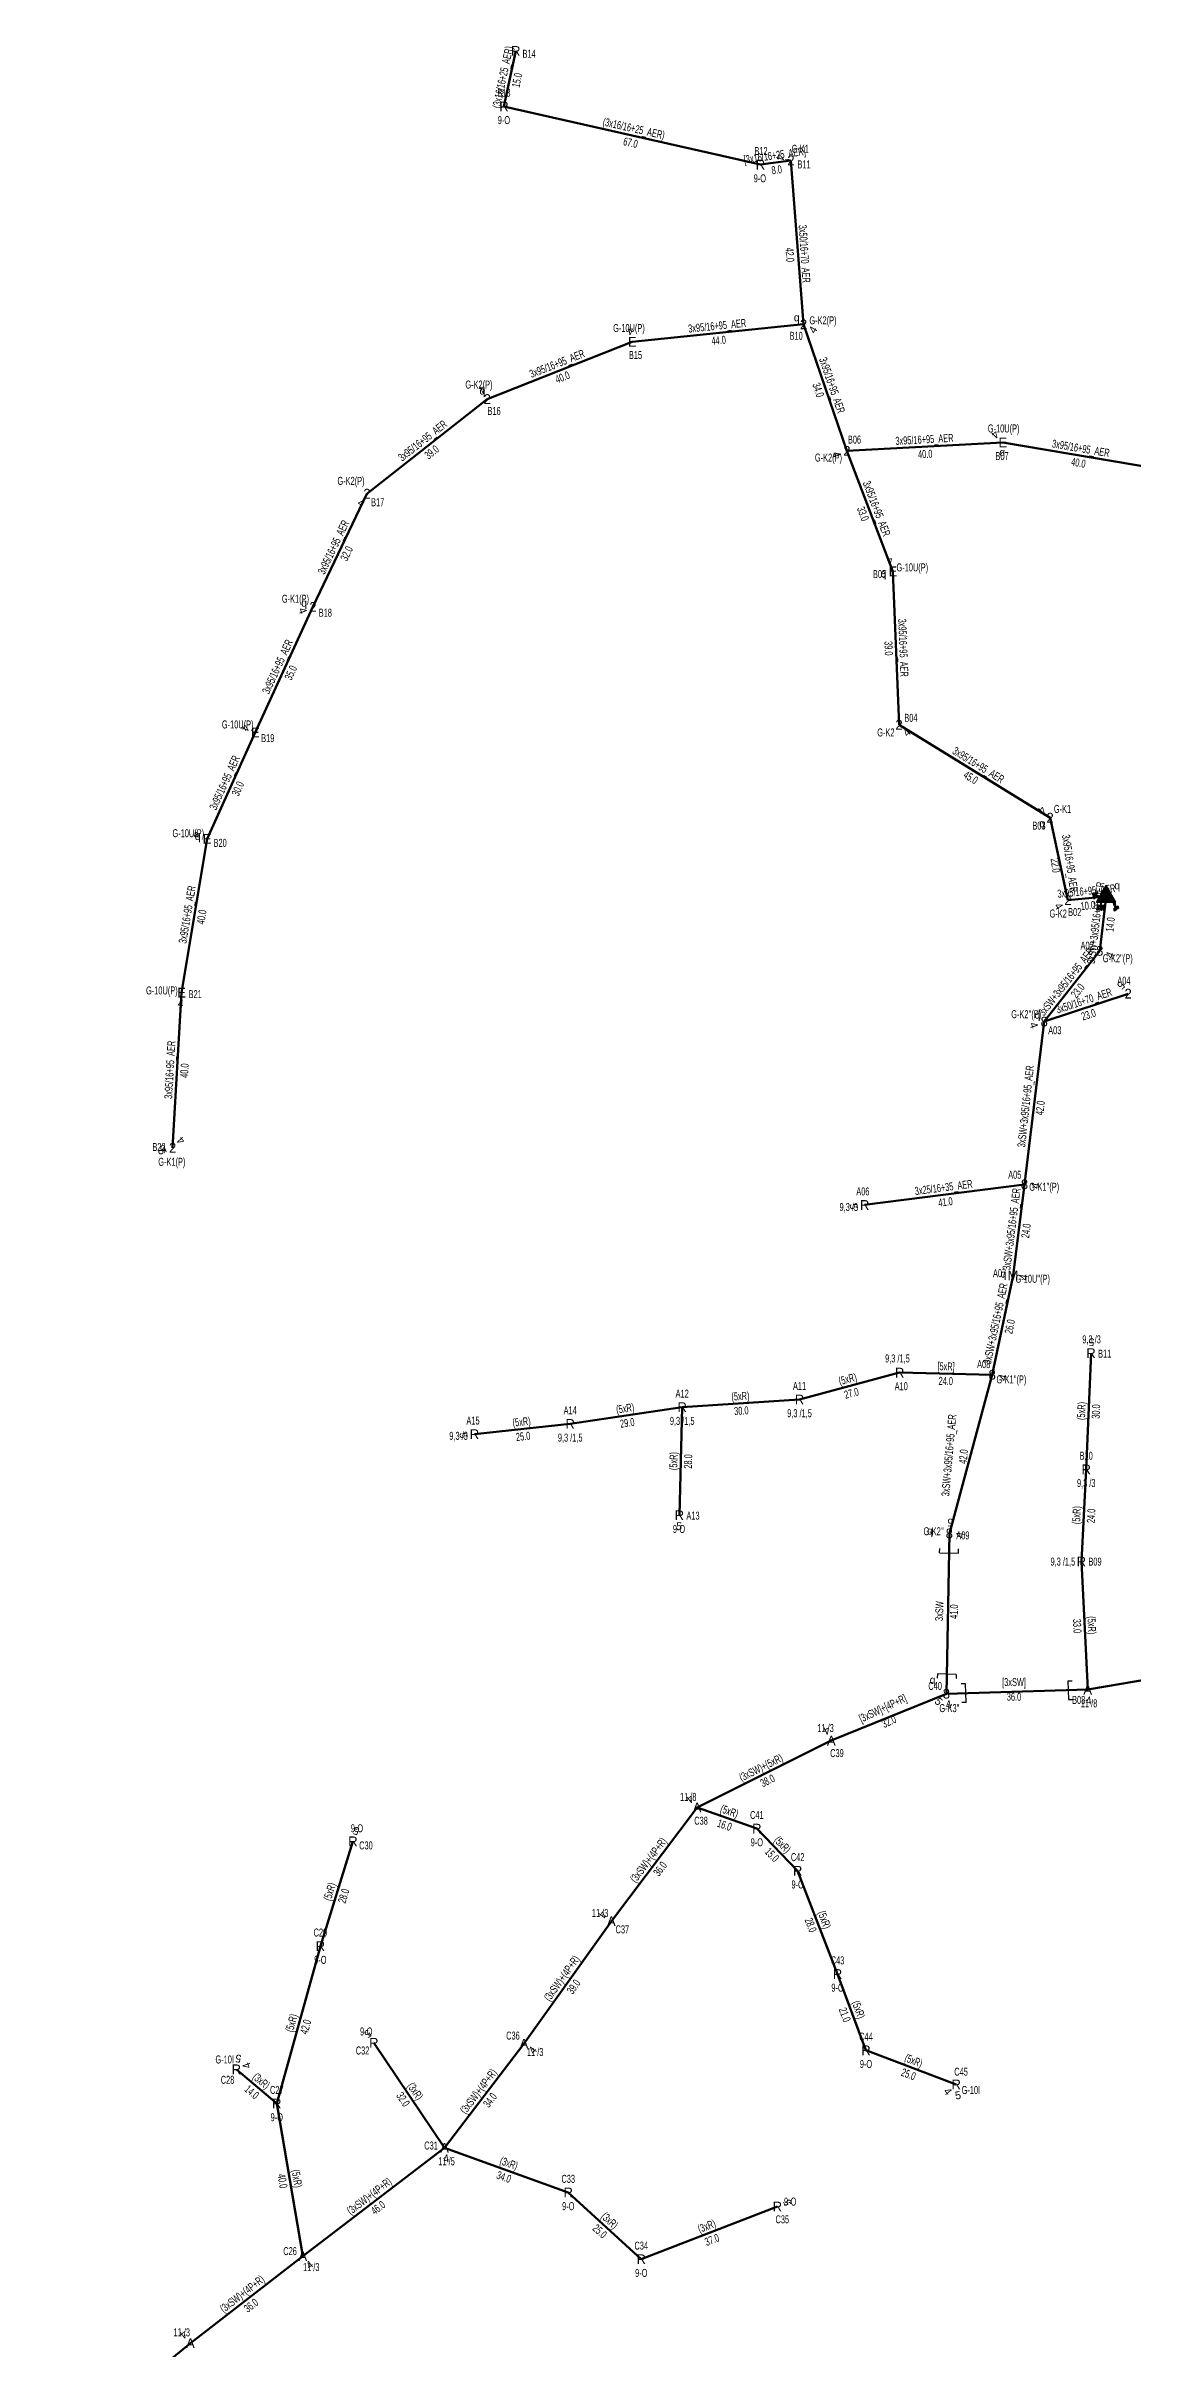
# Model space of a CAD drawing. Header units: millimetres. Extents: x 367507 to 373457, y 4068694 to 4074327.
# Drawn here: x 368023 to 368302, y 4070994 to 4071584 of the extents above; entities that cross this region are included whole.
import ezdxf
from ezdxf.enums import TextEntityAlignment as Align

# ---------------------------------------------------------------- set-up
doc = ezdxf.new("R2010")
doc.units = ezdxf.units.MM
for name, color, linetype, lineweight in [('DIREK_AG_MEVCUT', 120, 'Continuous', 25), ('DIREK_AG_YENI', 108, 'Continuous', 25), ('DIREK_OG_MEVCUT', 16, 'Continuous', 25), ('DIREK_OG_YENI', 10, 'Continuous', 25), ('HAT_AG_HAVAI_BYSK', 3, 'Continuous', 50), ('HAT_AG_HAVAI_MEVCUT', 126, 'Continuous', 50), ('HAT_AG_HAVAI_YENI', 3, 'Continuous', 50), ('HAT_OG_HAVAI_BYSK', 1, 'Continuous', 70), ('HAT_OG_HAVAI_MEVCUT', 48, 'Continuous', 70), ('HAT_OG_HAVAI_YENI', 1, 'Continuous', 70), ('TRAFO_TADILAT_BYSK', 5, 'Continuous', 30), ('TRAFO_YENI', 5, 'Continuous', 30)]:
    doc.layers.add(name, color=color, linetype=linetype, lineweight=lineweight)
doc.layers.add('NIA_AG', color=5, linetype='Continuous')
doc.styles.add('Direk', font='B_CAD')
doc.styles.get("Standard").update_dxf_attribs({"font": 'Arial'})

# ---------------------------------------------------------------- blocks, each defined once
blk = doc.blocks.new('AG_NIA', base_point=(-64.4296, 129.8924))
at = {"layer": 'NIA_AG'}
for p, q in [((-64.429604, 132.292432), (-65.529604, 132.292432)), ((-64.429604, 127.492432), (-64.429604, 132.292432)), ((-64.429604, 127.492432), (-65.529604, 127.492432))]:
    blk.add_line(p, q, dxfattribs=at)
blk = doc.blocks.new('YENI_DIREK')
h = blk.add_hatch(color=32)
h.paths.add_polyline_path([(-3.28, -0.5), (-3.07, -0.63), (-2.64, 0.1), (-1.87, -0.35), (-1.77, -0.17), (-2.54, 0.28), (-2.11, 1.01), (-2.33, 1.14)])
h.paths.add_polyline_path([(-3.42, -0.17), (-3.29, -0.25), (-2.57, 0.98), (-2.7, 1.06)])
h.paths.add_polyline_path([(-3.5, 0.29), (-3.37, 0.22), (-3.01, 0.82), (-3.14, 0.9)])
h.paths.add_polyline_path([(-3.41, 0.73), (-3.54, 0.81), (-3.62, 0.68), (-3.49, 0.61)])
h.paths.add_polyline_path([(-1.26, -1.44), (-1.46, -1.44), (-1.47, -2.34), (-2.22, -2.34), (-2.48, -3.47), (-2.38, -3.47), (-2.17, -2.54), (-1.87, -2.54), (-2.08, -3.47), (-1.98, -3.47), (-1.77, -2.54), (-1.47, -2.54), (-1.68, -3.48), (-1.58, -3.48), (-1.37, -2.54), (-1.07, -2.54), (-1.28, -3.48), (-1.18, -3.48), (-0.97, -2.54), (-0.67, -2.55), (-0.88, -3.48), (-0.78, -3.48), (-0.52, -2.35), (-1.27, -2.34)])
at = {"layer": 'TRAFO_YENI'}
for points in [[(2.31, -1.57), (2.08, -1.92), (2.04, -1.44), (1.9, -1.44), (1.98, -2.32), (2.21, -1.96), (2.27, -2.67), (2.06, -2.67), (2.36, -2.87), (2.36, -2.86), (2.6, -2.49), (2.41, -2.63)], [(2.31, -1.57), (2.08, -1.92), (2.04, -1.44), (1.9, -1.44), (1.98, -2.32), (2.21, -1.96), (2.27, -2.67), (2.06, -2.67), (2.36, -2.87), (1.94, -3.19), (2.16, -3.79), (2.22, -3.74), (2.04, -3.26), (2.22, -3.13), (2.4, -3.6), (2.46, -3.56), (2.28, -3.08), (2.46, -2.94), (2.64, -3.42), (2.69, -3.38), (2.51, -2.9), (2.69, -2.76), (2.87, -3.24), (2.93, -3.2), (2.75, -2.72), (2.93, -2.58), (3.11, -3.06), (3.17, -3.01), (2.95, -2.42), (2.36, -2.86), (2.6, -2.49), (2.41, -2.63)], [(2.93, -2.58), (3.11, -3.06), (3.17, -3.01), (2.95, -2.42), (2.36, -2.86), (2.6, -2.49), (2.41, -2.63), (2.31, -1.57), (2.08, -1.92), (2.04, -1.44), (1.9, -1.44), (1.98, -2.32), (2.21, -1.96), (2.27, -2.67), (2.06, -2.67), (2.36, -2.87), (1.94, -3.19), (2.16, -3.79), (2.22, -3.74), (2.04, -3.26), (2.22, -3.13), (2.4, -3.6), (2.46, -3.56), (2.28, -3.08), (2.46, -2.94), (2.64, -3.42), (2.69, -3.38), (2.51, -2.9), (2.69, -2.76), (2.87, -3.24), (2.93, -3.2), (2.75, -2.72)]]:
    blk.add_hatch(color=32, dxfattribs=at).paths.add_polyline_path(points)
at = {"layer": 'TRAFO_TADILAT_BYSK', "color": 32, "flags": 128}
for points in [[(-3.49, 0.61), (-3.41, 0.73), (-3.54, 0.81), (-3.62, 0.68), (-3.49, 0.61)], [(-3.37, 0.22), (-3.01, 0.82), (-3.14, 0.9), (-3.5, 0.29), (-3.37, 0.22)], [(-3.29, -0.25), (-2.57, 0.98), (-2.7, 1.06), (-3.42, -0.17), (-3.29, -0.25)], [(-1.77, -0.17), (-2.54, 0.28), (-2.11, 1.01), (-2.33, 1.14), (-3.28, -0.5), (-3.07, -0.63), (-2.64, 0.1), (-1.87, -0.35), (-1.77, -0.17)], [(-1.26, -1.44), (-1.46, -1.44), (-1.47, -2.34), (-2.22, -2.34), (-2.48, -3.47), (-2.38, -3.47), (-2.17, -2.54), (-1.87, -2.54), (-2.08, -3.47), (-1.98, -3.47), (-1.77, -2.54), (-1.47, -2.54), (-1.68, -3.48), (-1.58, -3.48), (-1.37, -2.54), (-1.07, -2.54), (-1.28, -3.48), (-1.18, -3.48), (-0.97, -2.54), (-0.67, -2.55), (-0.88, -3.48), (-0.78, -3.48), (-0.52, -2.35), (-1.27, -2.34), (-1.26, -1.44)]]:
    blk.add_lwpolyline(points, dxfattribs=at)
at = {"layer": 'TRAFO_YENI', "linetype": 'Continuous'}
for p, q in [((-2.5, -1.44), (0, 2.89)), ((2.5, -1.44), (0, 2.89)), ((-2.5, -1.44), (2.5, -1.44))]:
    blk.add_line(p, q, dxfattribs=at)
at = {"layer": 'TRAFO_YENI', "color": 32, "flags": 128}
blk.add_lwpolyline([(1.9, -1.44), (2.04, -1.44), (2.08, -1.92), (2.31, -1.57), (2.41, -2.63), (2.6, -2.49), (2.36, -2.86), (2.95, -2.42), (3.17, -3.01), (3.11, -3.06), (2.93, -2.58), (2.75, -2.72), (2.93, -3.2), (2.87, -3.24), (2.69, -2.76), (2.51, -2.9), (2.69, -3.38), (2.64, -3.42), (2.46, -2.94), (2.28, -3.08), (2.46, -3.56), (2.4, -3.6), (2.22, -3.13), (2.04, -3.26), (2.22, -3.74), (2.16, -3.79), (1.94, -3.19), (2.36, -2.87), (2.06, -2.67), (2.27, -2.67), (2.21, -1.96), (1.98, -2.32), (1.9, -1.44)], dxfattribs=at)
at = {"layer": 'TRAFO_YENI', "linetype": 'Continuous'}
for points in [[(-2.5, -1.44), (0, -1.44), (0, 2.89)], [(0, -1.44), (0, 2.89), (2.5, -1.44)]]:
    blk.add_solid(points, dxfattribs=at)

msp = doc.modelspace()

# ---------------------------------------------------------------- linework, layer by layer
at = {"layer": 'HAT_AG_HAVAI_BYSK'}
for p, q in [((368206.45, 4071553.47), (368214.267658, 4071554.574508)), ((368242.12, 4071243.96), (368265.851, 4071243.404))]:
    msp.add_line(p, q, dxfattribs=at)
at = {"layer": 'HAT_AG_HAVAI_MEVCUT'}
for p, q in [((368140.71, 4071568.39), (368143.74, 4071582.61)), ((368206.45, 4071553.47), (368140.71, 4071568.39)), ((368289.95, 4071219.17), (368291.18, 4071248.96)), ((368216.47, 4071237.06), (368242.12, 4071243.96)), ((368157.69, 4071230.81), (368186.39, 4071235.09)), ((368185.67, 4071207.41), (368186.39, 4071235.09)), ((368216.47, 4071237.06), (368186.39, 4071235.09)), ((368157.69, 4071230.81), (368133.15, 4071228.2)), ((368289.95, 4071219.17), (368288.7, 4071195.54)), ((368290.33, 4071162.73), (368288.7, 4071195.54)), ((368190.22, 4071132.51), (368205.53, 4071127.12)), ((368205.53, 4071127.12), (368215.99, 4071116.32)), ((368093.66, 4071097), (368102, 4071123.86)), ((368215.99, 4071116.32), (368226.21, 4071089.87)), ((368093.66, 4071097), (368082.49, 4071056.67)), ((368226.21, 4071089.87), (368233.5, 4071070.32)), ((368125.48, 4071045.36), (368107.38, 4071072.23)), ((368256.63, 4071061.57), (368233.5, 4071070.32)), ((368072.13, 4071065.44), (368082.49, 4071056.67)), ((368089.15, 4071017.6), (368082.49, 4071056.67)), ((368125.48, 4071045.36), (368157.19, 4071033.89)), ((368157.19, 4071033.89), (368175.91, 4071016.78)), ((368210.79, 4071030.28), (368175.91, 4071016.78))]:
    msp.add_line(p, q, dxfattribs=at)
at = {"layer": 'HAT_AG_HAVAI_YENI'}
for p, q in [((368217.503229, 4071512.560286), (368214.267658, 4071554.574508)), ((368217.503229, 4071512.560286), (368173.602, 4071508.105)), ((368228.595, 4071480.123), (368217.503229, 4071512.560286)), ((368173.602, 4071508.105), (368136.436784, 4071493.401639)), ((368105.609866, 4071469.162554), (368136.436784, 4071493.401639)), ((368228.595, 4071480.123), (368268.575, 4071482.299)), ((368268.575, 4071482.299), (368307.957, 4071475.598)), ((368240.403, 4071449.261), (368228.595, 4071480.123)), ((368091.76, 4071440.15), (368105.609866, 4071469.162554)), ((368241.985, 4071409.969), (368240.403, 4071449.261)), ((368091.76, 4071440.15), (368076.984, 4071407.981)), ((368076.984, 4071407.981), (368064.623, 4071380.715)), ((368280.696, 4071386.143), (368241.985, 4071409.969)), ((368064.623, 4071380.715), (368058.094, 4071341.32)), ((368280.696, 4071386.143), (368285.262701, 4071365.011549)), ((368285.262701, 4071365.011549), (368295.069, 4071365.975)), ((368058.094, 4071341.32), (368055.801, 4071301.566)), ((368279.178, 4071333.896), (368300.704673, 4071341.058616)), ((368233.15, 4071286.91), (368274.124, 4071292.205))]:
    msp.add_line(p, q, dxfattribs=at)
at = {"layer": 'HAT_OG_HAVAI_BYSK'}
for p in [(368290.33, 4071162.73), (368224.61, 4071149.66)]:
    msp.add_line(p, (368254.105, 4071161.699), dxfattribs=at)
at = {"layer": 'HAT_OG_HAVAI_MEVCUT'}
for p, q in [((368332.64, 4071170.06), (368290.33, 4071162.73)), ((368224.61, 4071149.66), (368190.22, 4071132.51)), ((368168.24, 4071103.39), (368190.22, 4071132.51)), ((368168.24, 4071103.39), (368145.84, 4071072.01)), ((368145.84, 4071072.01), (368125.48, 4071045.36)), ((368125.48, 4071045.36), (368089.15, 4071017.6)), ((368060.35, 4070995.27), (368089.15, 4071017.6)), ((368023.35, 4070965.09), (368060.35, 4070995.27))]:
    msp.add_line(p, q, dxfattribs=at)
at = {"layer": 'HAT_OG_HAVAI_YENI'}
for p, q in [((368293.415, 4071352.035), (368295.069, 4071365.975)), ((368279.178, 4071333.896), (368293.415, 4071352.035)), ((368274.124, 4071292.205), (368279.178, 4071333.896)), ((368271.185, 4071268.862), (368274.124, 4071292.205)), ((368265.851, 4071243.404), (368271.185, 4071268.862)), ((368254.865139, 4071202.746536), (368265.851, 4071243.404)), ((368254.105, 4071161.699), (368254.865139, 4071202.746536))]:
    msp.add_line(p, q, dxfattribs=at)

# ---------------------------------------------------------------- block references
at = {"layer": 'NIA_AG'}
for p, rotation in [((368254.772563, 4071197.747393), 268.939089), ((368254.197577, 4071166.698143), 88.939089), ((368259.102976, 4071161.841247), 1.630255999999999), ((368285.332024, 4071162.587753), 181.630256)]:
    msp.add_blockref('AG_NIA', p, dxfattribs=dict(at, rotation=rotation))
at = {"layer": 'TRAFO_YENI'}
msp.add_blockref('YENI_DIREK', (368295.069, 4071365.975), dxfattribs=at)

# ---------------------------------------------------------------- texts
at = {"layer": 'DIREK_AG_MEVCUT', "linetype": 'ByBlock', "style": 'Direk'}
for p in [(368143.74, 4071582.61), (368140.71, 4071568.39), (368206.45, 4071553.47), (368233.15, 4071286.91), (368242.12, 4071243.96), (368291.18, 4071248.96), (368186.39, 4071235.09), (368216.47, 4071237.06), (368133.15, 4071228.2), (368157.69, 4071230.81), (368289.95, 4071219.17), (368185.67, 4071207.41), (368288.7, 4071195.54), (368205.53, 4071127.12), (368102, 4071123.86), (368215.99, 4071116.32), (368093.66, 4071097), (368226.21, 4071089.87), (368107.38, 4071072.23), (368233.5, 4071070.32), (368072.13, 4071065.44), (368256.63, 4071061.57), (368082.49, 4071056.67), (368157.19, 4071033.89), (368210.79, 4071030.28), (368175.91, 4071016.78)]:
    msp.add_text('R', height=2.5, dxfattribs=at).set_placement(p, align=Align.MIDDLE_CENTER)
at = {"layer": 'DIREK_AG_MEVCUT', "linetype": 'ByBlock', "width": 0.53}
for s, p in [('B14', (368147.163152, 4071581.880594)), ('B13', (368140.71, 4071571.89)), ('9-O', (368140.71, 4071564.89)), ('B12', (368206.594892, 4071556.967)), ('9-O', (368206.305049, 4071549.971596)), ('9,3 /3', (368229.089354, 4071286.38525)), ('A06', (368232.701431, 4071290.381136)), ('9,3 /3', (368291.325409, 4071252.481725)), ('9,3 /1,5', (368241.567336, 4071247.603733)), ('B11', (368294.67702, 4071248.815611)), ('A12', (368186.39, 4071238.59)), ('A11', (368216.47, 4071240.56)), ('A10', (368242.537881, 4071240.485036)), ('A14', (368157.69, 4071234.31)), ('9,3 /1,5', (368216.47, 4071233.56)), ('9,3 /3', (368129.076979, 4071227.766806)), ('A15', (368132.779838, 4071231.680371)), ('9,3 /1,5', (368157.69, 4071227.31)), ('9,3 /1,5', (368186.39, 4071231.59)), ('B10', (368289.95, 4071222.67)), ('9,3 /3', (368289.95, 4071215.67)), ('9-O', (368185.578967, 4071203.910301)), ('A13', (368189.168817, 4071207.31899)), ('9,3 /1,5', (368283.963625, 4071195.547603)), ('B09', (368292.199995, 4071195.534382)), ('9-O', (368103.040852, 4071127.212191)), ('C41', (368205.53, 4071130.62)), ('C30', (368105.342579, 4071122.822133)), ('9-O', (368205.53, 4071123.62)), ('C42', (368215.99, 4071119.82)), ('9-O', (368215.99, 4071112.82)), ('C29', (368093.66, 4071100.5)), ('9-O', (368093.66, 4071093.5)), ('C43', (368226.21, 4071093.37)), ('9-O', (368226.21, 4071086.37)), ('9-O', (368105.414016, 4071075.148563)), ('C44', (368233.5, 4071073.82)), ('G-10I', (368069.134776, 4071067.975532)), ('C32', (368104.477165, 4071070.27461)), ('9-O', (368233.5, 4071066.82)), ('C28', (368069.868624, 4071062.768637)), ('C45', (368257.868388, 4071064.843591)), ('C27', (368082.49, 4071060.17)), ('G-10I', (368260.389933, 4071060.14763)), ('9-O', (368082.49, 4071053.17)), ('C33', (368157.19, 4071037.39)), ('9-O', (368214.08357, 4071031.554747)), ('9-O', (368157.19, 4071030.39)), ('C35', (368212.053322, 4071027.015951)), ('C34', (368175.91, 4071020.28)), ('9-O', (368175.91, 4071013.28))]:
    msp.add_text(s, height=2.05, dxfattribs=at).set_placement(p, align=Align.MIDDLE_CENTER)
at = {"layer": 'DIREK_AG_MEVCUT', "color": 32, "style": 'Direk'}
for s, rotation, p in [('5', 277.363427, (368230.373091, 4071286.551145)), ('5', 537.635656, (368291.295511, 4071251.757616)), ('5', 276.070983, (368130.365703, 4071227.903871)), ('5', 358.509983, (368185.597192, 4071204.610947)), ('5', 522.75049, (368102.830294, 4071126.534063)), ('5', 573.964748, (368105.815688, 4071074.552268)), ('5', 529.751248, (368072.628182, 4071068.195325)), ('4', 469.751248, (368074.765272, 4071066.386224)), ('4', 309.278541, (368254.462583, 4071059.797345)), ('5', 369.278541, (368257.081456, 4071058.806635)), ('5', 471.158495, (368213.401239, 4071031.290657))]:
    msp.add_text(s, height=2, rotation=rotation, dxfattribs=at).set_placement(p, align=Align.MIDDLE_CENTER)
at = {"layer": 'DIREK_AG_YENI', "width": 0.53}
for s, p in [('G-K1', (368216.648515, 4071557.538103)), ('B11', (368217.611372, 4071553.540302)), ('G-10U(P)', (368172.746709, 4071511.616263)), ('B10', (368215.614256, 4071509.6138)), ('G-K2(P)', (368222.470929, 4071513.583695)), ('B15', (368174.430328, 4071504.704431)), ('G-K2(P)', (368134.294683, 4071497.129679)), ('B16', (368138.180502, 4071490.366932)), ('G-10U(P)', (368268.779918, 4071485.884915)), ('B06', (368230.552346, 4071483.024516)), ('G-K2(P)', (368223.885204, 4071478.417378)), ('B07', (368268.375318, 4071478.804701)), ('G-K2(P)', (368101.505035, 4071472.447664)), ('B17', (368108.342502, 4071466.975616)), ('G-10U(P)', (368245.374421, 4071450.283422)), ('B05', (368236.97475, 4071448.555947)), ('G-K1(P)', (368087.274034, 4071442.25086)), ('B18', (368094.929632, 4071438.665603)), ('G-10U(P)', (368072.471457, 4071410.040222)), ('B04', (368245.005435, 4071411.737325)), ('B19', (368080.168135, 4071406.527974)), ('G-K2', (368238.606051, 4071407.990781)), ('G-K1', (368283.873499, 4071388.392086)), ('G-10U(P)', (368059.801592, 4071382.179731)), ('B20', (368067.971872, 4071379.697622)), ('B03', (368277.839218, 4071384.120923)), ('B02', (368286.999832, 4071361.973067)), ('G-K2', (368282.771503, 4071361.594901)), ('A04', (368299.599673, 4071344.379606)), ('G-10U(P)', (368053.030145, 4071341.884035)), ('B21', (368061.572489, 4071340.93255)), ('B22', (368052.306808, 4071301.767544)), ('G-K1(P)', (368055.594134, 4071297.979537))]:
    msp.add_text(s, height=2.05, dxfattribs=at).set_placement(p, align=Align.MIDDLE_CENTER)
at = {"layer": 'DIREK_AG_YENI', "color": 32, "style": 'Direk'}
for s, rotation, p in [('4', 254.632236, (368211.567773, 4071555.316546)), ('4', 189.742293, (368173.128193, 4071510.864621)), ('4', 420.259337, (368219.934412, 4071511.171276)), ('4', 205.733074, (368135.221083, 4071495.923953)), ('4', 224.922378, (368266.597785, 4071484.281579)), ('4', 289.392698, (368225.953858, 4071479.193285)), ('4', 327.90548, (368104.122177, 4071466.79047)), ('4', 196.279289, (368239.618105, 4071451.948739)), ('4', 290.117492, (368089.13083, 4071439.18695)), ('4', 245.400381, (368074.438131, 4071409.146569)), ('4', 404.367687, (368243.942929, 4071407.967372)), ('4', 226.83993, (368278.653553, 4071388.058309)), ('4', 249.357135, (368062.002771, 4071381.702117)), ('4', 303.048758, (368282.915722, 4071363.484562)), ('4', 355.171593, (368057.858319, 4071338.529937)), ('5', 220.903944, (368298.871253, 4071343.174879)), ('4', 491.698854, (368057.891624, 4071303.428603)), ('5', 289.198854, (368053.156728, 4071300.645226))]:
    msp.add_text(s, height=2, rotation=rotation, dxfattribs=at).set_placement(p, align=Align.MIDDLE_CENTER)
at = {"layer": 'DIREK_AG_YENI', "style": 'Direk'}
for s, p in [('2', (368214.267658, 4071554.574508)), ('2', (368217.503229, 4071512.560286)), ('E', (368173.602, 4071508.105)), ('2', (368136.436784, 4071493.401639)), ('2', (368228.595, 4071480.123)), ('E', (368268.575, 4071482.299)), ('2', (368105.609866, 4071469.162554)), ('E', (368240.403, 4071449.261)), ('2', (368091.76, 4071440.15)), ('2', (368241.985, 4071409.969)), ('E', (368076.984, 4071407.981)), ('2', (368280.696, 4071386.143)), ('E', (368064.623, 4071380.715)), ('2', (368285.262701, 4071365.011549)), ('E', (368058.094, 4071341.32)), ('2', (368300.704673, 4071341.058616)), ('2', (368055.801, 4071301.566))]:
    msp.add_text(s, height=2.5, dxfattribs=at).set_placement(p, align=Align.MIDDLE_CENTER)
at = {"layer": 'DIREK_AG_YENI', "color": 4, "style": 'Direk'}
for p in [(368215.735462, 4071514.328053), (368135.191271, 4071495.569287), (368268.43237, 4071479.803072), (368237.95425, 4071448.75739), (368089.495977, 4071441.210283), (368062.230949, 4071381.441699), (368278.655441, 4071384.698659), (368053.305148, 4071301.70996)]:
    msp.add_text('q', height=2, dxfattribs=at).set_placement(p, align=Align.MIDDLE_CENTER)
at = {"layer": 'DIREK_OG_MEVCUT', "linetype": 'ByBlock', "style": 'Direk'}
for p in [(368290.33, 4071162.73), (368224.61, 4071149.66), (368190.22, 4071132.51), (368168.24, 4071103.39), (368145.84, 4071072.01), (368125.48, 4071045.36), (368089.15, 4071017.6), (368060.35, 4070995.27)]:
    msp.add_text('A', height=2.5, dxfattribs=at).set_placement(p, align=Align.MIDDLE_CENTER)
at = {"layer": 'DIREK_OG_MEVCUT', "linetype": 'ByBlock', "width": 0.53}
for s, p in [('B08', (368288.01907, 4071160.101388)), ('11 /8', (368290.680324, 4071159.238371)), ('11 /3', (368223.151255, 4071152.882594)), ('C39', (368226.053331, 4071146.471459)), ('11 /8', (368187.94544, 4071135.24684)), ('C38', (368191.230419, 4071129.159022)), ('11 /3', (368165.35974, 4071105.504453)), ('C37', (368171.06136, 4071101.318786)), ('C36', (368143.024675, 4071074.089409)), ('11 /3', (368148.713973, 4071069.887273)), ('C31', (368122.02626, 4071045.927167)), ('11 /5', (368126.014558, 4071041.886486)), ('C26', (368085.888394, 4071018.869616)), ('11 /3', (368091.318548, 4071014.782649)), ('11 /3', (368058.136285, 4070998.05345))]:
    msp.add_text(s, height=2.05, dxfattribs=at).set_placement(p, align=Align.MIDDLE_CENTER)
at = {"layer": 'DIREK_OG_MEVCUT', "color": 32, "style": 'Direk'}
msp.add_text('4', height=2, rotation=365.729456, dxfattribs=at).set_placement((368290.609528, 4071159.943988), align=Align.MIDDLE_CENTER)
at = {"layer": 'DIREK_OG_MEVCUT', "color": 32, "linetype": 'ByBlock', "style": 'Direk'}
for rotation, p in [(204.354447, (368223.455335, 4071152.210833)), (219.729628, (368188.430336, 4071134.663394)), (233.716906, (368165.982912, 4071105.046971)), (413.550292, (368148.09226, 4071070.346473)), (368.748923, (368125.905893, 4071042.59258)), (397.585901, (368090.857861, 4071015.381169)), (218.4957, (368058.607123, 4070997.461434))]:
    msp.add_text('4', height=2, rotation=rotation, dxfattribs=at).set_placement(p, align=Align.MIDDLE_CENTER)
at = {"layer": 'DIREK_OG_YENI', "width": 0.53}
for s, p in [('A02', (368290.180188, 4071353.371411)), ("G-K2''(P)", (368298.022534, 4071350.131471)), ("G-K2''(P)", (368274.573604, 4071335.805074)), ('A03', (368281.888219, 4071331.681342)), ('A05', (368271.639395, 4071294.670104)), ("G-K1''(P)", (368279.180434, 4071291.580205)), ('A07', (368267.733049, 4071269.439955)), ("G-10U''(P)", (368276.24346, 4071268.015069)), ('A08', (368263.676401, 4071246.146466)), ("G-K1''(P)", (368270.774356, 4071242.224094)), ("G-K2''", (368250.824444, 4071203.320945)), ('A09', (368258.330302, 4071202.253943))]:
    msp.add_text(s, height=2.05, dxfattribs=at).set_placement(p, align=Align.MIDDLE_CENTER)
at = {"layer": 'DIREK_OG_YENI', "style": 'Direk'}
for s, p in [('8', (368293.415, 4071352.035)), ('8', (368279.178, 4071333.896)), ('8', (368274.124, 4071292.205)), ('M', (368271.185, 4071268.862)), ('8', (368265.851, 4071243.404)), ('8', (368254.865139, 4071202.746536))]:
    msp.add_text(s, height=2.5, dxfattribs=at).set_placement(p, align=Align.MIDDLE_CENTER)
at = {"layer": 'DIREK_OG_YENI', "color": 32, "style": 'Direk'}
for s, rotation, p in [('4', 427.552817, (368296.002849, 4071350.965871)), ('4', 289.044017, (368276.531249, 4071332.982376)), ('4', 442.955985, (368276.902866, 4071291.861631)), ('4', 440.495207, (368273.946561, 4071268.399636)), ('4', 436.522971, (368268.573898, 4071242.751445)), ('5', 175.424184, (368255.088518, 4071205.537611)), ('4', 441.909276, (368257.637269, 4071202.352461)), ('5', -44.715328, (368252.134962, 4071159.709288))]:
    msp.add_text(s, height=2, rotation=rotation, dxfattribs=at).set_placement(p, align=Align.MIDDLE_CENTER)
at = {"layer": 'DIREK_OG_YENI', "color": 4, "style": 'Direk'}
for p in [(368277.410233, 4071335.663767), (368268.719321, 4071269.274825), (368249.914907, 4071203.450241), (368250.569466, 4071165.234534)]:
    msp.add_text('q', height=2, dxfattribs=at).set_placement(p, align=Align.MIDDLE_CENTER)
at = {"layer": 'DIREK_OG_YENI', "linetype": 'ByBlock', "width": 0.53}
for s, p in [('C40', (368251.218088, 4071163.677822)), ("G-K3''", (368254.885241, 4071158.001943))]:
    msp.add_text(s, height=2.05, dxfattribs=at).set_placement(p, align=Align.MIDDLE_CENTER)
at = {"layer": 'DIREK_OG_YENI', "linetype": 'ByBlock', "style": 'Direk'}
msp.add_text('8', height=2.5, dxfattribs=at).set_placement((368254.105, 4071161.699), align=Align.MIDDLE_CENTER)
at = {"layer": 'DIREK_OG_YENI', "color": 32, "linetype": 'ByBlock', "style": 'Direk'}
msp.add_text('4', height=2, rotation=371.917054, dxfattribs=at).set_placement((368254.683187, 4071158.959347), align=Align.MIDDLE_CENTER)
at = {"layer": 'HAT_AG_HAVAI_BYSK', "lineweight": 30, "width": 0.53}
for s, rotation, p in [('[3x16/16+25_AER]', 8.041736, (368210.239919, 4071554.863895, 184107.133829)), ('[5xR]', 358.657847, (368254.005409, 4071244.531767, 184132.9255))]:
    msp.add_text(s, height=2.05, rotation=rotation, dxfattribs=at).set_placement(p, align=Align.CENTER)
for s, rotation, p in [('8.0', 8.041736, (368210.477739, 4071553.180612, 184107.133829)), ('24.0', 358.657847, (368253.965591, 4071242.832233, 184132.9255))]:
    msp.add_text(s, height=2.05, rotation=rotation, dxfattribs=at).set_placement(p, align=Align.TOP_CENTER)
at = {"layer": 'HAT_AG_HAVAI_MEVCUT', "lineweight": 30, "width": 0.53}
for s, rotation, p in [('(3x16/16+25_AER)', 77.971299, (368141.393663, 4071575.677141, 184071.87)), ('(3x16/16+25_AER)', 347.213063, (368173.768127, 4071561.75892, 184070.355)), ('(5xR)', 363.747065, (368201.374451, 4071236.923183, 184093.195)), ('(5xR)', 15.056471, (368229.074195, 4071241.33082, 184121.06)), ('(5xR)', 8.481948, (368171.914627, 4071233.790703, 184093.195)), ('(5xR)', 87.635656, (368289.715724, 4071234.100066, 184145.59)), ('(5xR)', 366.070983, (368145.330104, 4071230.350233, 184066.575)), ('(5xR)', 88.509983, (368185.180287, 4071221.272102, 184093.195)), ('(5xR)', 446.971941, (368288.476187, 4071207.399901, 184144.35)), ('(5xR)', 272.844115, (368290.363953, 4071179.177176, 184144.35)), ('(5xR)', 340.605001, (368198.157267, 4071130.616764, 184102.765)), ('(5xR)', 314.083777, (368211.370575, 4071122.311353, 184107.995)), ('(5xR)', 72.75049, (368097.018231, 4071110.682053, 184051)), ('(5xR)', 291.126004, (368221.892872, 4071103.401357, 184113.105)), ('(5xR)', 290.449984, (368230.651431, 4071080.391981, 184116.75)), ('(5xR)', 434.519129, (368087.255838, 4071077.061879, 184041.245)), ('(5xR)', 339.278541, (368245.365751, 4071066.740015, 184116.75)), ('(3xR)', 319.751248, (368077.859191, 4071061.70376, 184041.245)), ('(3xR)', 303.964748, (368117.134974, 4071059.26988, 184053.69)), ('(5xR)', 279.673841, (368086.657913, 4071037.277833, 184041.245)), ('(3xR)', 340.114155, (368141.624125, 4071040.424316, 184078.595)), ('(3xR)', 317.572822, (368167.123455, 4071025.962415, 184087.955)), ('(3xR)', 381.158495, (368193.043193, 4071024.322698, 184087.955))]:
    msp.add_text(s, height=2.05, rotation=rotation, dxfattribs=at).set_placement(p, align=Align.CENTER)
for s, rotation, p in [('15.0', 77.971299, (368143.056337, 4071575.322859, 184071.87)), ('67.0', 347.213063, (368173.391873, 4071560.10108, 184070.355)), ('27.0', 15.056471, (368229.515805, 4071239.68918, 184121.06)), ('30.0', 363.747065, (368201.485549, 4071235.226817, 184093.195)), ('30.0', 87.635656, (368291.414276, 4071234.029934, 184145.59)), ('25.0', 366.070983, (368145.509896, 4071228.659767, 184066.575)), ('29.0', 8.481948, (368172.165373, 4071232.109297, 184093.195)), ('28.0', 88.509983, (368186.879713, 4071221.227898, 184093.195)), ('24.0', 446.971941, (368290.173813, 4071207.310099, 184144.35)), ('33.0', 272.844115, (368288.666047, 4071179.092824, 184144.35)), ('16.0', 340.605001, (368197.592733, 4071129.013236, 184102.765)), ('15.0', 314.083777, (368210.149425, 4071121.128647, 184107.995)), ('28.0', 72.75049, (368098.641769, 4071110.177947, 184051)), ('28.0', 291.126004, (368220.307128, 4071102.788643, 184113.105)), ('21.0', 290.449984, (368229.058569, 4071079.798019, 184116.75)), ('42.0', 434.519129, (368088.894162, 4071076.608121, 184041.245)), ('25.0', 339.278541, (368244.764249, 4071065.149985, 184116.75)), ('14.0', 319.751248, (368076.760809, 4071060.40624, 184041.245)), ('32.0', 303.964748, (368115.725026, 4071058.32012, 184053.69)), ('34.0', 340.114155, (368141.045875, 4071038.825684, 184078.595)), ('40.0', 279.673841, (368084.982087, 4071036.992167, 184041.245)), ('25.0', 317.572822, (368165.976545, 4071024.707585, 184087.955)), ('37.0', 381.158495, (368193.656807, 4071022.737302, 184087.955))]:
    msp.add_text(s, height=2.05, rotation=rotation, dxfattribs=at).set_placement(p, align=Align.TOP_CENTER)
at = {"layer": 'HAT_AG_HAVAI_YENI', "lineweight": 30, "width": 0.53}
for s, rotation, p in [('3x50/16+70_AER', 273.82866, (368216.726432, 4071530.563511, 184107.133829)), ('3x95/16+95_AER', 365.794783, (368195.466794, 4071511.178299, 184086.801)), ('3x95/16+95_AER', 381.58482, (368154.706696, 4071501.543712, 184068.218392)), ('3x95/16+95_AER', 288.877871, (368223.853393, 4071496.616662, 184108.751615)), ('3x95/16+95_AER', 38.177831, (368120.497936, 4071481.950278, 184068.218392)), ('3x95/16+95_AER', 3.115376, (368248.538805, 4071482.059744, 184134.2875)), ('3x95/16+95_AER', 350.343386, (368288.408581, 4071479.786456, 184153.9785)), ('3x95/16+95_AER', 290.937173, (368235.292877, 4071464.995742, 184114.2975)), ('3x95/16+95_AER', 64.481361, (368097.917855, 4071455.022461, 184052.804933)), ('3x95/16+95_AER', 272.305635, (368242.043312, 4071429.649196, 184120.2015)), ('3x95/16+95_AER', 425.329536, (368083.599585, 4071424.420289, 184038.492)), ('3x95/16+95_AER', 425.612908, (368070.02934, 4071394.698964, 184032.3115)), ('3x95/16+95_AER', 328.388369, (368261.786035, 4071398.779877, 184120.9925)), ('3x95/16+95_AER', 278.166769, (368284.787933, 4071374.303405)), ('3x95/16+95_AER', 5.611197, (368290.082739, 4071366.339202, 184147.5345)), ('3x95/16+95_AER', 440.589808, (368060.519938, 4071361.156476, 184029.047)), ('3x50/16+70_AER', 18.403942, (368289.672979, 4071338.283834, 184150.352336)), ('3x95/16+95_AER', 446.698853, (368056.09891, 4071321.491946, 184027.9005)), ('3x25/16+35_AER', 7.363427, (368253.528062, 4071290.40049, 184137.062))]:
    msp.add_text(s, height=2.05, rotation=rotation, dxfattribs=at).set_placement(p, align=Align.CENTER)
for s, rotation, p in [('42.0', 273.82866, (368215.030226, 4071530.449997, 184107.133829)), ('44.0', 365.794783, (368195.638436, 4071509.486986, 184086.801)), ('40.0', 381.58482, (368155.332089, 4071499.962927, 184068.218392)), ('34.0', 288.877871, (368222.244836, 4071496.066624, 184108.751615)), ('39.0', 38.177831, (368121.548714, 4071480.613915, 184068.218392)), ('40.0', 3.115376, (368248.631195, 4071480.362256, 184134.2875)), ('40.0', 350.343386, (368288.123419, 4071478.110544, 184153.9785)), ('33.0', 290.937173, (368233.705123, 4071464.388258, 184114.2975)), ('32.0', 64.481361, (368099.452011, 4071454.290093, 184052.804933)), ('39.0', 272.305635, (368240.344688, 4071429.580804, 184120.2015)), ('35.0', 425.329536, (368085.144415, 4071423.710711, 184038.492)), ('30.0', 425.612908, (368071.57766, 4071393.997036, 184032.3115)), ('45.0', 328.388369, (368260.894965, 4071397.332123, 184120.9925)), ('22.0', 278.166769, (368283.105173, 4071374.061911)), ('10.0', 5.611197, (368290.248961, 4071364.647347, 184147.5345)), ('40.0', 440.589808, (368062.197062, 4071360.878524, 184029.047)), ('23.0', 18.403942, (368290.209694, 4071336.670782, 184150.352336)), ('40.0', 446.698853, (368057.79609, 4071321.394054, 184027.9005)), ('41.0', 7.363427, (368253.745938, 4071288.71451, 184137.062))]:
    msp.add_text(s, height=2.05, rotation=rotation, dxfattribs=at).set_placement(p, align=Align.TOP_CENTER)
at = {"layer": 'HAT_OG_HAVAI_BYSK', "lineweight": 30, "width": 0.53}
for s, rotation, p in [('[3xSW]', 359.802795, (368271.447926, 4071163.644995, 184126.28)), ('[3xSW]+[4P+R]', 25.28005, (368238.222013, 4071157.028597, 184126.28))]:
    msp.add_text(s, height=2.05, rotation=rotation, dxfattribs=at).set_placement(p, align=Align.CENTER)
for s, rotation, p in [('36.0', 359.802795, (368271.442074, 4071161.945005, 184126.28)), ('32.0', 25.28005, (368238.947987, 4071155.491403, 184126.28))]:
    msp.add_text(s, height=2.05, rotation=rotation, dxfattribs=at).set_placement(p, align=Align.TOP_CENTER)
at = {"layer": 'HAT_OG_HAVAI_MEVCUT', "lineweight": 30, "width": 0.53}
for s, rotation, p in [('(3xSW)+(5xR)', 386.505042, (368207.035665, 4071141.845661, 184095.11)), ('(3xSW)+(4P+R)', 52.954214, (368178.551569, 4071118.462085, 184095.11)), ('(3xSW)+(4P+R)', 414.479598, (368156.348178, 4071088.193844, 184072.92)), ('(3xSW)+(4P+R)', 412.620987, (368134.984559, 4071059.201022, 184062.74)), ('(3xSW)+(4P+R)', 397.383691, (368106.798923, 4071032.155399, 184044.575)), ('(3xSW)+(4P+R)', 37.788111, (368074.229168, 4071007.10674, 184044.575))]:
    msp.add_text(s, height=2.05, rotation=rotation, dxfattribs=at).set_placement(p, align=Align.CENTER)
for s, rotation, p in [('38.0', 386.505042, (368207.794335, 4071140.324339, 184095.11)), ('36.0', 52.954214, (368179.908431, 4071117.437915, 184095.11)), ('39.0', 414.479598, (368157.731822, 4071087.206156, 184072.92)), ('34.0', 412.620987, (368136.335441, 4071058.168978, 184062.74)), ('46.0', 397.383691, (368107.831077, 4071030.804601, 184044.575)), ('36.0', 37.788111, (368075.270832, 4071005.76326, 184044.575))]:
    msp.add_text(s, height=2.05, rotation=rotation, dxfattribs=at).set_placement(p, align=Align.TOP_CENTER)
at = {"layer": 'HAT_OG_HAVAI_YENI', "lineweight": 30, "width": 0.53}
for s, rotation, p in [('3xSW+3x95/16+95_AER', 83.233413, (368293.397921, 4071359.105151, 184147.5345)), ('3xSW+3x95/16+95_AER', 51.87222, (368285.62786, 4071343.490305, 184146.7075)), ('3xSW+3x95/16+95_AER', 83.795073, (368275.428579, 4071312.072283)), ('3xSW+3x95/16+95_AER', 82.823935, (368271.811158, 4071280.639681, 184137.062)), ('3xSW+3x95/16+95_AER', 78.166478, (368267.686065, 4071256.307308, 184135.5925)), ('3xSW+3x95/16+95_AER', 85.025182, (368255.747594, 4071222.686255)), ('3xSW', 87.977332, (368253.310687, 4071182.814928))]:
    msp.add_text(s, height=2.05, rotation=rotation, dxfattribs=at).set_placement(p, align=Align.CENTER)
for s, rotation, p in [('14.0', 83.233413, (368295.086079, 4071358.904849, 184147.5345)), ('23.0', 51.87222, (368286.96514, 4071342.440695, 184146.7075)), ('42.0', 83.795073, (368277.11862, 4071311.888539)), ('24.0', 82.823935, (368273.497842, 4071280.427319, 184137.062)), ('26.0', 78.166478, (368269.349935, 4071255.958692, 184135.5925)), ('42.0', 85.025182, (368257.44119, 4071222.538834)), ('41.0', 87.977332, (368255.009628, 4071182.754927))]:
    msp.add_text(s, height=2.05, rotation=rotation, dxfattribs=at).set_placement(p, align=Align.TOP_CENTER)
at = {"layer": 'TRAFO_YENI', "color": 4, "style": 'Direk'}
msp.add_text('q', height=2, dxfattribs=at).set_placement((368297.897427, 4071368.803427), align=Align.MIDDLE_CENTER)

doc.saveas('drawing.dxf')
